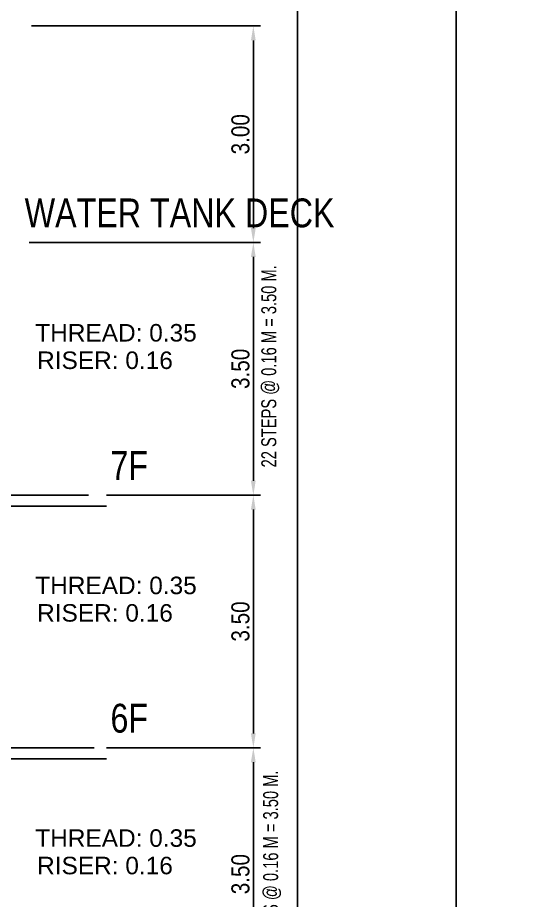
# Model space of a CAD drawing. Header units: millimetres. Extents: x 2148 to 2681, y 758 to 986.
# Drawn here: x 2573.77 to 2580.95, y 889.22 to 901.45 of the extents above; entities that cross this region are included whole.
import ezdxf

# ---------------------------------------------------------------- set-up
doc = ezdxf.new("R2010")
doc.units = ezdxf.units.MM
for name, color, linetype in [('DIM', 20, 'Continuous'), ('TLBLK', 7, 'Continuous'), ('wall', 4, 'Continuous')]:
    doc.layers.add(name, color=color, linetype=linetype)
doc.styles.add('ARIALNW', font='ARIALN.TTF')
doc.styles.get("Standard").update_dxf_attribs({"font": 'arial.ttf'})
doc.styles.add('SWISS', font='swissl.ttf')
doc.dimstyles.new('DIM 100', dxfattribs={"dimtxt": 0.2, "dimasz": 0.2, "dimexe": 0.1, "dimexo": 0, "dimgap": 0.05, "dimtad": 1, "dimzin": 0, "dimdsep": 46, "dimtxsty": 'ARIALNW', "dimcen": 0.09, "dimclrd": 6, "dimclre": 6, "dimclrt": 13, "dimadec": 0, "dimazin": 0, "dimtfac": 1, "dimtofl": 0, "dimtmove": 2, "dimatfit": 3, "dimfxl": 1, "dimtolj": 1, "dimtzin": 0, "dimarcsym": 0})

# ---------------------------------------------------------------- blocks, each defined once
blk = doc.blocks.new('*D2747')
at = {"color": 6, "lineweight": -2, "ltscale": 0.05, "transparency": 16777216}
for p, q in [((2575.001, 891.334), (2577.139, 891.334)), ((2577.039, 888.034), (2577.039, 891.134)), ((2575.001, 887.834), (2577.139, 887.834))]:
    blk.add_line(p, q, dxfattribs=at)
at = {"color": 6, "ltscale": 0.05, "transparency": 16777216}
for points in [[(2577.005, 891.134), (2577.072, 891.134), (2577.039, 891.334)], [(2577.005, 888.034), (2577.072, 888.034), (2577.039, 887.834)]]:
    blk.add_solid(points, dxfattribs=at)
at = {"layer": 'Defpoints', "color": 0, "ltscale": 0.05, "transparency": 16777216}
for p in [(2575.001, 891.334, 0), (2577.039, 891.334), (2575.001, 887.834, 0)]:
    blk.add_point(p, dxfattribs=at)
at = {"color": 13, "ltscale": 0.05, "transparency": 16777216, "insert": (2576.861, 889.584), "char_height": 0.25, "attachment_point": 5, "rotation": 90, "style": 'ARIALNW'}
blk.add_mtext('\\A1;3.50', dxfattribs=at)
blk = doc.blocks.new('*D2748')
at = {"color": 6, "lineweight": -2, "ltscale": 0.05, "transparency": 16777216}
for p, q in [((2575.001, 894.834), (2577.139, 894.834)), ((2577.039, 891.534), (2577.039, 894.634)), ((2575.001, 891.334), (2577.139, 891.334))]:
    blk.add_line(p, q, dxfattribs=at)
at = {"color": 6, "ltscale": 0.05, "transparency": 16777216}
for points in [[(2577.005, 894.634), (2577.072, 894.634), (2577.039, 894.834)], [(2577.005, 891.534), (2577.072, 891.534), (2577.039, 891.334)]]:
    blk.add_solid(points, dxfattribs=at)
at = {"layer": 'Defpoints', "color": 0, "ltscale": 0.05, "transparency": 16777216}
for p in [(2575.001, 894.834, 0), (2577.039, 894.834), (2575.001, 891.334, 0)]:
    blk.add_point(p, dxfattribs=at)
at = {"color": 13, "ltscale": 0.05, "transparency": 16777216, "insert": (2576.861, 893.084), "char_height": 0.25, "attachment_point": 5, "rotation": 90, "style": 'ARIALNW'}
blk.add_mtext('\\A1;3.50', dxfattribs=at)
blk = doc.blocks.new('*D2749')
at = {"color": 6, "lineweight": -2, "ltscale": 0.05, "transparency": 16777216}
for p, q in [((2573.93, 898.334), (2577.139, 898.334)), ((2577.039, 895.034), (2577.039, 898.134)), ((2575.001, 894.834), (2577.139, 894.834))]:
    blk.add_line(p, q, dxfattribs=at)
at = {"color": 6, "ltscale": 0.05, "transparency": 16777216}
for points in [[(2577.005, 898.134), (2577.072, 898.134), (2577.039, 898.334)], [(2577.005, 895.034), (2577.072, 895.034), (2577.039, 894.834)]]:
    blk.add_solid(points, dxfattribs=at)
at = {"layer": 'Defpoints', "color": 0, "ltscale": 0.05, "transparency": 16777216}
for p in [(2573.93, 898.334, 0), (2577.039, 898.334), (2575.001, 894.834, 0)]:
    blk.add_point(p, dxfattribs=at)
at = {"color": 13, "ltscale": 0.05, "transparency": 16777216, "insert": (2576.861, 896.584), "char_height": 0.25, "attachment_point": 5, "rotation": 90, "style": 'ARIALNW'}
blk.add_mtext('\\A1;3.50', dxfattribs=at)
blk = doc.blocks.new('*D2750')
at = {"color": 6, "lineweight": -2, "ltscale": 0.05, "transparency": 16777216}
for p, q in [((2573.964, 901.334), (2577.139, 901.334)), ((2577.039, 898.534), (2577.039, 901.134)), ((2573.93, 898.334), (2577.139, 898.334))]:
    blk.add_line(p, q, dxfattribs=at)
at = {"color": 6, "ltscale": 0.05, "transparency": 16777216}
for points in [[(2577.005, 901.134), (2577.072, 901.134), (2577.039, 901.334)], [(2577.005, 898.534), (2577.072, 898.534), (2577.039, 898.334)]]:
    blk.add_solid(points, dxfattribs=at)
at = {"layer": 'Defpoints', "color": 0, "ltscale": 0.05, "transparency": 16777216}
for p in [(2573.964, 901.334, 0), (2577.039, 901.334), (2573.93, 898.334, 0)]:
    blk.add_point(p, dxfattribs=at)
at = {"color": 13, "ltscale": 0.05, "transparency": 16777216, "insert": (2576.861, 899.834), "char_height": 0.25, "attachment_point": 5, "rotation": 90, "style": 'ARIALNW'}
blk.add_mtext('\\A1;3.00', dxfattribs=at)
blk = doc.blocks.new('A$C1DB67A09')
at = {"layer": 'Defpoints', "ltscale": 0.5, "elevation": 0}
blk.add_lwpolyline([(7.292, -83.48), (108.892, -83.48), (108.892, -7.28), (7.292, -7.28)], close=True, dxfattribs=at)
at = {"layer": 'wall', "color": 16, "linetype": 'ByBlock', "ltscale": 1.5, "elevation": 0}
blk.add_lwpolyline([(9.492, -81.28), (106.692, -81.28), (106.692, -9.48), (9.492, -9.48)], close=True, dxfattribs=at)

msp = doc.modelspace()

# ---------------------------------------------------------------- linework, layer by layer
at = {"ltscale": 0.05}
for p, q in [((2570.1712179, 894.683672, 0), (2575.0007214, 894.683672, 0)), ((2570.1712179, 891.183672, 0), (2575.0007214, 891.183672, 0))]:
    msp.add_line(p, q, dxfattribs=at)
at = {"ltscale": 0.05, "elevation": -0.0000001}
for points in [[(2570.1712179, 894.763672), (2569.9016997, 894.763672), (2569.9016997, 894.833672), (2574.754441, 894.833672)], [(2570.1712179, 891.263672), (2569.8516997, 891.263672), (2569.8516997, 891.333672), (2574.8315831, 891.333672)]]:
    msp.add_lwpolyline(points, dxfattribs=at)
at = {"layer": 'Defpoints', "ltscale": 0.5, "elevation": 0}
msp.add_lwpolyline([(2478.2500187, 833.8388045), (2579.8500187, 833.8388045), (2579.8500187, 910.0388045), (2478.2500187, 910.0388045)], close=True, dxfattribs=at)

# ---------------------------------------------------------------- block references
at = {"layer": 'DIM', "color": 8}
for p in [(2470.958248, 917.3189005), (2572.558248, 917.3189005)]:
    msp.add_blockref('A$C1DB67A09', p, dxfattribs=at)

# ---------------------------------------------------------------- texts
at = {"char_height": 0.4, "attachment_point": 1}
for s, insert, width in [('{\\fSwis721 BdOul BT|b0|i0|c0|p82;\\W0.8;WATER TANK DECK}', (2573.8678008, 898.9443644, 0), 4.666634144), ('{\\fSwis721 BdOul BT|b0|i0|c0|p82;\\W0.8;7F}', (2575.0576435, 895.4443644, 0), 0.28), ('{\\fSwis721 BdOul BT|b0|i0|c0|p82;\\W0.8;6F}', (2575.0576435, 891.9443644, 0), 0.28)]:
    msp.add_mtext(s, dxfattribs=dict(at, insert=insert, width=width))
at = {"layer": 'TLBLK', "color": 7, "char_height": 0.208, "width": 8.634551958, "attachment_point": 5, "rotation": 90}
for insert in [(2577.274045, 896.619077, 0), (2577.2995765, 889.619077, 0)]:
    msp.add_mtext('{\\W0.7;22 STEPS @ 0.16 M = 3.50 M.}', dxfattribs=dict(at, insert=insert))
at = {"layer": 'TLBLK', "color": 7, "char_height": 0.242437583, "width": 5.279969108, "attachment_point": 5, "style": 'SWISS'}
for s, insert in [('THREAD: 0.35', (2575.1342857, 897.0821874, 0)), ('RISER: 0.16', (2574.9815117, 896.7015544, 0)), ('THREAD: 0.35', (2575.1342857, 893.5821874, 0)), ('RISER: 0.16', (2574.9815117, 893.2015544, 0)), ('THREAD: 0.35', (2575.1342857, 890.0821874, 0)), ('RISER: 0.16', (2574.9815117, 889.7015544, 0))]:
    msp.add_mtext(s, dxfattribs=dict(at, insert=insert))

# ---------------------------------------------------------------- dimensions: what is measured, and where the dimension line sits
at = {"ltscale": 0.05}
for base, p1, p2, picture, middle in [((2577.0385273, 901.333672, 0), (2573.9297461, 898.333672, 0), (2573.9641248, 901.333672, 0), '*D2750', (2576.860884, 899.833672, 0)), ((2577.0385273, 898.333672, 0), (2575.0007214, 894.833672, 0), (2573.9297461, 898.333672, 0), '*D2749', (2576.860884, 896.583672, 0)), ((2577.0385273, 894.833672, 0), (2575.0007214, 891.333672, 0), (2575.0007214, 894.833672, 0), '*D2748', (2576.860884, 893.083672, 0)), ((2577.0385273, 891.333672, 0), (2575.0007214, 887.833672, 0), (2575.0007214, 891.333672, 0), '*D2747', (2576.860884, 889.583672, 0))]:
    dim = msp.add_linear_dim(base=base, p1=p1, p2=p2, angle=90, dimstyle='DIM 100', override={"dimtxt": 0.25}, dxfattribs=at)
    dim.commit()
    dim.dimension.update_dxf_attribs({"geometry": picture, "text_midpoint": middle})

doc.saveas('drawing.dxf')
